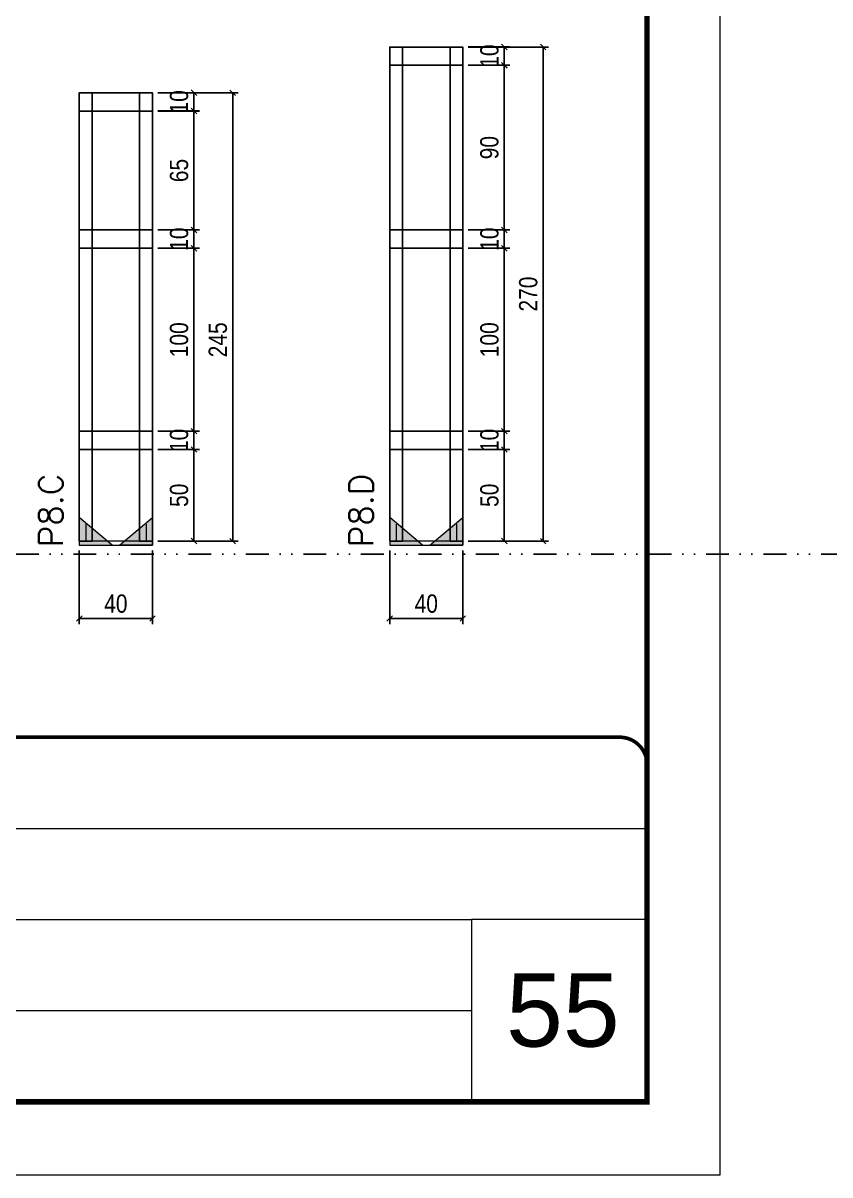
# Model space of a CAD drawing. Header units: millimetres. Extents: x 13777 to 27878, y -21631 to 6985.
# Drawn here: x 18687 to 19128, y -8997 to -8367 of the extents above; entities that cross this region are included whole.
import ezdxf

# ---------------------------------------------------------------- set-up
doc = ezdxf.new("R2010")
doc.units = ezdxf.units.MM
for name, pattern in [('CONTINUO', [0]), ('DASHED', [0.75, 0.5, -0.25]), ('DIVIDE2', [0.625, 0.25, -0.125, 0, -0.125, 0, -0.125]), ('HIDDEN', [0.375, 0.25, -0.125])]:
    doc.linetypes.add(name, pattern=pattern)
for name, color, linetype, lineweight in [('CARIMBO', 255, 'Continuous', 9), ('Folhas', 255, 'Continuous', 9), ('Madeira', 126, 'Continuous', 18), ('Sarr 2.2x7', 40, 'Continuous', 9), ('SARRAFO DE PRESSAO', 251, 'DASHED', 9), ('Texto Seção', 7, 'Continuous', 15)]:
    doc.layers.add(name, color=color, linetype=linetype, lineweight=lineweight)
for name, color, linetype in [('COTA', 241, 'Continuous'), ('Nível', 160, 'Continuous'), ('SARR_2.2x10', 60, 'Continuous'), ('SARR_7x7', 40, 'Continuous')]:
    doc.layers.add(name, color=color, linetype=linetype)
doc.styles.add('ARIAL', font='arial.ttf')
doc.styles.add('COTA TECNICA', font='techl___.ttf', dxfattribs={"height": 10})
doc.styles.add('REGUA-120', font='ROMANS.shx', dxfattribs={"height": 15})
doc.dimstyles.new('PAINEL', dxfattribs={"dimtxt": 10, "dimasz": 3, "dimexe": 3, "dimexo": 3, "dimgap": 3, "dimtad": 1, "dimdec": 1, "dimzin": 12, "dimdsep": 46, "dimtxsty": 'COTA TECNICA', "dimblk1": 'OBLIQUE', "dimblk2": 'OBLIQUE', "dimsah": 1, "dimcen": 0.9, "dimclrd": 4, "dimclre": 4, "dimclrt": 240, "dimadec": 1, "dimazin": 3, "dimtfac": 1, "dimtdec": 1, "dimtmove": 0, "dimatfit": 3, "dimfxl": 1, "dimtolj": 1, "dimtzin": 12, "dimarcsym": 0})

# ---------------------------------------------------------------- blocks, each defined once
blk = doc.blocks.new('9999999999')
at = {"color": 30, "linetype": 'CONTINUO'}
for p, q in [((98564.56, 34379.64), (99583.98, 34379.64)), ((98564.56, 34329.83), (99487.98, 34329.83)), ((99583.98, 34329.83), (99487.98, 34329.83)), ((99487.98, 34329.83), (99487.98, 34230.21)), ((98564.56, 34280.02), (99487.98, 34280.02))]:
    blk.add_line(p, q, dxfattribs=at)
at = {"color": 30, "linetype": 'CONTINUO', "const_width": 2}
blk.add_lwpolyline([(99583.98, 34230.21), (99583.98, 34414.45, 0.414214), (99568.98, 34429.45), (98228.98, 34429.45, 0.414214), (98213.98, 34414.45), (98213.98, 34245.21, 0.414214), (98228.98, 34230.21), (99583.98, 34230.21)], format="xyb", dxfattribs=at)
at = {"layer": 'Folhas'}
blk.add_lwpolyline([(98138.98, 34190.21), (99623.98, 34190.21), (99623.98, 35240.21), (98138.98, 35240.21)], close=True, dxfattribs=at)
at = {"layer": 'Folhas', "color": 30, "const_width": 3}
blk.add_lwpolyline([(98213.98, 34230.21), (99583.98, 34230.21), (99583.98, 35200.21), (98213.98, 35200.21)], close=True, dxfattribs=at)
blk = doc.blocks.new('_Oblique')
at = {"color": 0, "linetype": 'ByBlock', "lineweight": -2}
blk.add_line((-0.5, -0.5), (0.5, 0.5), dxfattribs=at)
blk = doc.blocks.new('*D2369')
at = {"layer": 'COTA', "color": 4, "lineweight": -2, "transparency": 16777216}
for p, q in [((18717.96, -8655.47), (18717.96, -8695.64)), ((18757.96, -8655.47), (18757.96, -8695.64)), ((18757.96, -8692.64), (18717.96, -8692.64))]:
    blk.add_line(p, q, dxfattribs=at)
at = {"layer": 'Defpoints', "color": 0, "transparency": 16777216}
for p in [(18717.96, -8652.47), (18757.96, -8652.47), (18717.96, -8692.64)]:
    blk.add_point(p, dxfattribs=at)
at = {"layer": 'COTA', "color": 4, "lineweight": -2, "transparency": 16777216, "xscale": 3, "yscale": 3, "zscale": 3, "rotation": 180}
blk.add_blockref('_Oblique', (18717.96, -8692.64), dxfattribs=at)
at = {"layer": 'COTA', "color": 4, "lineweight": -2, "transparency": 16777216, "xscale": 3, "yscale": 3, "zscale": 3}
blk.add_blockref('_Oblique', (18757.96, -8692.64), dxfattribs=at)
at = {"layer": 'COTA', "color": 240, "transparency": 16777216, "insert": (18737.96, -8684.54), "char_height": 10, "attachment_point": 5, "style": 'COTA TECNICA'}
blk.add_mtext('\\A1;40', dxfattribs=at)
blk = doc.blocks.new('*D2370')
at = {"layer": 'COTA', "color": 4, "lineweight": -2, "transparency": 16777216}
for p, q in [((18760.96, -8600.27), (18783.66, -8600.27)), ((18780.66, -8650.27), (18780.66, -8600.27)), ((18760.96, -8650.27), (18783.66, -8650.27))]:
    blk.add_line(p, q, dxfattribs=at)
at = {"layer": 'Defpoints', "color": 0, "transparency": 16777216}
for p in [(18757.96, -8600.27), (18780.66, -8600.27), (18757.96, -8650.27)]:
    blk.add_point(p, dxfattribs=at)
at = {"layer": 'COTA', "color": 4, "lineweight": -2, "transparency": 16777216, "xscale": 3, "yscale": 3, "zscale": 3}
for p, rotation in [((18780.66, -8600.27), 90), ((18780.66, -8650.27), 270)]:
    blk.add_blockref('_Oblique', p, dxfattribs=dict(at, rotation=rotation))
at = {"layer": 'COTA', "color": 240, "transparency": 16777216, "insert": (18772.55, -8625.27), "char_height": 10, "attachment_point": 5, "rotation": 90, "style": 'COTA TECNICA'}
blk.add_mtext('\\A1;50', dxfattribs=at)
blk = doc.blocks.new('*D2371')
at = {"layer": 'COTA', "color": 4, "lineweight": -2, "transparency": 16777216}
for p, q in [((18760.96, -8590.27), (18783.66, -8590.27)), ((18780.66, -8600.27), (18780.66, -8590.27)), ((18760.96, -8600.27), (18783.66, -8600.27))]:
    blk.add_line(p, q, dxfattribs=at)
at = {"layer": 'Defpoints', "color": 0, "transparency": 16777216}
for p in [(18757.96, -8590.27), (18780.66, -8590.27), (18757.96, -8600.27)]:
    blk.add_point(p, dxfattribs=at)
at = {"layer": 'COTA', "color": 4, "lineweight": -2, "transparency": 16777216, "xscale": 3, "yscale": 3, "zscale": 3}
for p, rotation in [((18780.66, -8590.27), 90), ((18780.66, -8600.27), 270)]:
    blk.add_blockref('_Oblique', p, dxfattribs=dict(at, rotation=rotation))
at = {"layer": 'COTA', "color": 240, "transparency": 16777216, "insert": (18772.56, -8595.27), "char_height": 10, "attachment_point": 5, "rotation": 90, "style": 'COTA TECNICA'}
blk.add_mtext('\\A1;10', dxfattribs=at)
blk = doc.blocks.new('*D2372')
at = {"layer": 'COTA', "color": 4, "lineweight": -2, "transparency": 16777216}
for p, q in [((18760.96, -8490.27), (18783.66, -8490.27)), ((18780.66, -8590.27), (18780.66, -8490.27)), ((18760.96, -8590.27), (18783.66, -8590.27))]:
    blk.add_line(p, q, dxfattribs=at)
at = {"layer": 'Defpoints', "color": 0, "transparency": 16777216}
for p in [(18757.96, -8490.27), (18780.66, -8490.27), (18757.96, -8590.27)]:
    blk.add_point(p, dxfattribs=at)
at = {"layer": 'COTA', "color": 4, "lineweight": -2, "transparency": 16777216, "xscale": 3, "yscale": 3, "zscale": 3}
for p, rotation in [((18780.66, -8490.27), 90), ((18780.66, -8590.27), 270)]:
    blk.add_blockref('_Oblique', p, dxfattribs=dict(at, rotation=rotation))
at = {"layer": 'COTA', "color": 240, "transparency": 16777216, "insert": (18772.56, -8540.27), "char_height": 10, "attachment_point": 5, "rotation": 90, "style": 'COTA TECNICA'}
blk.add_mtext('\\A1;100', dxfattribs=at)
blk = doc.blocks.new('*D2373')
at = {"layer": 'COTA', "color": 4, "lineweight": -2, "transparency": 16777216}
for p, q in [((18760.96, -8480.27), (18783.66, -8480.27)), ((18780.66, -8490.27), (18780.66, -8480.27)), ((18760.96, -8490.27), (18783.66, -8490.27))]:
    blk.add_line(p, q, dxfattribs=at)
at = {"layer": 'Defpoints', "color": 0, "transparency": 16777216}
for p in [(18757.96, -8480.27), (18780.66, -8480.27), (18757.96, -8490.27)]:
    blk.add_point(p, dxfattribs=at)
at = {"layer": 'COTA', "color": 4, "lineweight": -2, "transparency": 16777216, "xscale": 3, "yscale": 3, "zscale": 3}
for p, rotation in [((18780.66, -8480.27), 90), ((18780.66, -8490.27), 270)]:
    blk.add_blockref('_Oblique', p, dxfattribs=dict(at, rotation=rotation))
at = {"layer": 'COTA', "color": 240, "transparency": 16777216, "insert": (18772.56, -8485.27), "char_height": 10, "attachment_point": 5, "rotation": 90, "style": 'COTA TECNICA'}
blk.add_mtext('\\A1;10', dxfattribs=at)
blk = doc.blocks.new('*D2374')
at = {"layer": 'COTA', "color": 4, "lineweight": -2, "transparency": 16777216}
for p, q in [((18760.96, -8415.27), (18783.66, -8415.27)), ((18780.66, -8480.27), (18780.66, -8415.27)), ((18760.96, -8480.27), (18783.66, -8480.27))]:
    blk.add_line(p, q, dxfattribs=at)
at = {"layer": 'Defpoints', "color": 0, "transparency": 16777216}
for p in [(18757.96, -8415.27), (18780.66, -8415.27), (18757.96, -8480.27)]:
    blk.add_point(p, dxfattribs=at)
at = {"layer": 'COTA', "color": 4, "lineweight": -2, "transparency": 16777216, "xscale": 3, "yscale": 3, "zscale": 3}
for p, rotation in [((18780.66, -8415.27), 90), ((18780.66, -8480.27), 270)]:
    blk.add_blockref('_Oblique', p, dxfattribs=dict(at, rotation=rotation))
at = {"layer": 'COTA', "color": 240, "transparency": 16777216, "insert": (18772.55, -8447.77), "char_height": 10, "attachment_point": 5, "rotation": 90, "style": 'COTA TECNICA'}
blk.add_mtext('\\A1;65', dxfattribs=at)
blk = doc.blocks.new('*D2375')
at = {"layer": 'COTA', "color": 4, "lineweight": -2, "transparency": 16777216}
for p, q in [((18760.96, -8405.27), (18804.88, -8405.27)), ((18801.88, -8650.31), (18801.88, -8405.27)), ((18760.96, -8650.31), (18804.88, -8650.31))]:
    blk.add_line(p, q, dxfattribs=at)
at = {"layer": 'Defpoints', "color": 0, "transparency": 16777216}
for p in [(18757.96, -8405.27), (18801.88, -8405.27), (18757.96, -8650.31)]:
    blk.add_point(p, dxfattribs=at)
at = {"layer": 'COTA', "color": 4, "lineweight": -2, "transparency": 16777216, "xscale": 3, "yscale": 3, "zscale": 3}
for p, rotation in [((18801.88, -8405.27), 90), ((18801.88, -8650.31), 270)]:
    blk.add_blockref('_Oblique', p, dxfattribs=dict(at, rotation=rotation))
at = {"layer": 'COTA', "color": 240, "transparency": 16777216, "insert": (18793.77, -8540.29), "char_height": 10, "attachment_point": 5, "rotation": 90, "style": 'COTA TECNICA'}
blk.add_mtext('\\A1;245', dxfattribs=at)
blk = doc.blocks.new('*D2376')
at = {"layer": 'COTA', "color": 4, "lineweight": -2, "transparency": 16777216}
for p, q in [((18760.96, -8405.23), (18783.66, -8405.23)), ((18780.66, -8415.23), (18780.66, -8405.23)), ((18760.96, -8415.23), (18783.66, -8415.23))]:
    blk.add_line(p, q, dxfattribs=at)
at = {"layer": 'Defpoints', "color": 0, "transparency": 16777216}
for p in [(18757.96, -8405.23), (18780.66, -8405.23), (18757.96, -8415.23)]:
    blk.add_point(p, dxfattribs=at)
at = {"layer": 'COTA', "color": 4, "lineweight": -2, "transparency": 16777216, "xscale": 3, "yscale": 3, "zscale": 3}
for p, rotation in [((18780.66, -8405.23), 90), ((18780.66, -8415.23), 270)]:
    blk.add_blockref('_Oblique', p, dxfattribs=dict(at, rotation=rotation))
at = {"layer": 'COTA', "color": 240, "transparency": 16777216, "insert": (18772.56, -8410.23), "char_height": 10, "attachment_point": 5, "rotation": 90, "style": 'COTA TECNICA'}
blk.add_mtext('\\A1;10', dxfattribs=at)
blk = doc.blocks.new('*D2377')
at = {"layer": 'COTA', "color": 4, "lineweight": -2, "transparency": 16777216}
for p, q in [((18887.71, -8655.47), (18887.71, -8695.64)), ((18927.71, -8655.47), (18927.71, -8695.64)), ((18927.71, -8692.64), (18887.71, -8692.64))]:
    blk.add_line(p, q, dxfattribs=at)
at = {"layer": 'Defpoints', "color": 0, "transparency": 16777216}
for p in [(18887.71, -8652.47), (18927.71, -8652.47), (18887.71, -8692.64)]:
    blk.add_point(p, dxfattribs=at)
at = {"layer": 'COTA', "color": 4, "lineweight": -2, "transparency": 16777216, "xscale": 3, "yscale": 3, "zscale": 3, "rotation": 180}
blk.add_blockref('_Oblique', (18887.71, -8692.64), dxfattribs=at)
at = {"layer": 'COTA', "color": 4, "lineweight": -2, "transparency": 16777216, "xscale": 3, "yscale": 3, "zscale": 3}
blk.add_blockref('_Oblique', (18927.71, -8692.64), dxfattribs=at)
at = {"layer": 'COTA', "color": 240, "transparency": 16777216, "insert": (18907.71, -8684.54), "char_height": 10, "attachment_point": 5, "style": 'COTA TECNICA'}
blk.add_mtext('\\A1;40', dxfattribs=at)
blk = doc.blocks.new('*D2378')
at = {"layer": 'COTA', "color": 4, "lineweight": -2, "transparency": 16777216}
for p, q in [((18930.71, -8600.27), (18953.4, -8600.27)), ((18950.4, -8650.27), (18950.4, -8600.27)), ((18930.71, -8650.27), (18953.4, -8650.27))]:
    blk.add_line(p, q, dxfattribs=at)
at = {"layer": 'Defpoints', "color": 0, "transparency": 16777216}
for p in [(18927.71, -8600.27), (18950.4, -8600.27), (18927.71, -8650.27)]:
    blk.add_point(p, dxfattribs=at)
at = {"layer": 'COTA', "color": 4, "lineweight": -2, "transparency": 16777216, "xscale": 3, "yscale": 3, "zscale": 3}
for p, rotation in [((18950.4, -8600.27), 90), ((18950.4, -8650.27), 270)]:
    blk.add_blockref('_Oblique', p, dxfattribs=dict(at, rotation=rotation))
at = {"layer": 'COTA', "color": 240, "transparency": 16777216, "insert": (18942.29, -8625.27), "char_height": 10, "attachment_point": 5, "rotation": 90, "style": 'COTA TECNICA'}
blk.add_mtext('\\A1;50', dxfattribs=at)
blk = doc.blocks.new('*D2379')
at = {"layer": 'COTA', "color": 4, "lineweight": -2, "transparency": 16777216}
for p, q in [((18930.71, -8590.27), (18953.4, -8590.27)), ((18950.4, -8600.27), (18950.4, -8590.27)), ((18930.71, -8600.27), (18953.4, -8600.27))]:
    blk.add_line(p, q, dxfattribs=at)
at = {"layer": 'Defpoints', "color": 0, "transparency": 16777216}
for p in [(18927.71, -8590.27), (18950.4, -8590.27), (18927.71, -8600.27)]:
    blk.add_point(p, dxfattribs=at)
at = {"layer": 'COTA', "color": 4, "lineweight": -2, "transparency": 16777216, "xscale": 3, "yscale": 3, "zscale": 3}
for p, rotation in [((18950.4, -8590.27), 90), ((18950.4, -8600.27), 270)]:
    blk.add_blockref('_Oblique', p, dxfattribs=dict(at, rotation=rotation))
at = {"layer": 'COTA', "color": 240, "transparency": 16777216, "insert": (18942.3, -8595.27), "char_height": 10, "attachment_point": 5, "rotation": 90, "style": 'COTA TECNICA'}
blk.add_mtext('\\A1;10', dxfattribs=at)
blk = doc.blocks.new('*D2380')
at = {"layer": 'COTA', "color": 4, "lineweight": -2, "transparency": 16777216}
for p, q in [((18930.71, -8490.27), (18953.4, -8490.27)), ((18950.4, -8590.27), (18950.4, -8490.27)), ((18930.71, -8590.27), (18953.4, -8590.27))]:
    blk.add_line(p, q, dxfattribs=at)
at = {"layer": 'Defpoints', "color": 0, "transparency": 16777216}
for p in [(18927.71, -8490.27), (18950.4, -8490.27), (18927.71, -8590.27)]:
    blk.add_point(p, dxfattribs=at)
at = {"layer": 'COTA', "color": 4, "lineweight": -2, "transparency": 16777216, "xscale": 3, "yscale": 3, "zscale": 3}
for p, rotation in [((18950.4, -8490.27), 90), ((18950.4, -8590.27), 270)]:
    blk.add_blockref('_Oblique', p, dxfattribs=dict(at, rotation=rotation))
at = {"layer": 'COTA', "color": 240, "transparency": 16777216, "insert": (18942.3, -8540.27), "char_height": 10, "attachment_point": 5, "rotation": 90, "style": 'COTA TECNICA'}
blk.add_mtext('\\A1;100', dxfattribs=at)
blk = doc.blocks.new('*D2381')
at = {"layer": 'COTA', "color": 4, "lineweight": -2, "transparency": 16777216}
for p, q in [((18930.71, -8480.27), (18953.4, -8480.27)), ((18950.4, -8490.27), (18950.4, -8480.27)), ((18930.71, -8490.27), (18953.4, -8490.27))]:
    blk.add_line(p, q, dxfattribs=at)
at = {"layer": 'Defpoints', "color": 0, "transparency": 16777216}
for p in [(18927.71, -8480.27), (18950.4, -8480.27), (18927.71, -8490.27)]:
    blk.add_point(p, dxfattribs=at)
at = {"layer": 'COTA', "color": 4, "lineweight": -2, "transparency": 16777216, "xscale": 3, "yscale": 3, "zscale": 3}
for p, rotation in [((18950.4, -8480.27), 90), ((18950.4, -8490.27), 270)]:
    blk.add_blockref('_Oblique', p, dxfattribs=dict(at, rotation=rotation))
at = {"layer": 'COTA', "color": 240, "transparency": 16777216, "insert": (18942.3, -8485.27), "char_height": 10, "attachment_point": 5, "rotation": 90, "style": 'COTA TECNICA'}
blk.add_mtext('\\A1;10', dxfattribs=at)
blk = doc.blocks.new('*D2382')
at = {"layer": 'COTA', "color": 4, "lineweight": -2, "transparency": 16777216}
for p, q in [((18930.71, -8390.27), (18953.4, -8390.27)), ((18950.4, -8480.27), (18950.4, -8390.27)), ((18930.71, -8480.27), (18953.4, -8480.27))]:
    blk.add_line(p, q, dxfattribs=at)
at = {"layer": 'Defpoints', "color": 0, "transparency": 16777216}
for p in [(18927.71, -8390.27), (18950.4, -8390.27), (18927.71, -8480.27)]:
    blk.add_point(p, dxfattribs=at)
at = {"layer": 'COTA', "color": 4, "lineweight": -2, "transparency": 16777216, "xscale": 3, "yscale": 3, "zscale": 3}
for p, rotation in [((18950.4, -8390.27), 90), ((18950.4, -8480.27), 270)]:
    blk.add_blockref('_Oblique', p, dxfattribs=dict(at, rotation=rotation))
at = {"layer": 'COTA', "color": 240, "transparency": 16777216, "insert": (18942.27, -8435.27), "char_height": 10, "attachment_point": 5, "rotation": 90, "style": 'COTA TECNICA'}
blk.add_mtext('\\A1;90', dxfattribs=at)
blk = doc.blocks.new('*D2383')
at = {"layer": 'COTA', "color": 4, "lineweight": -2, "transparency": 16777216}
for p, q in [((18930.71, -8380.27), (18974.62, -8380.27)), ((18971.62, -8650.31), (18971.62, -8380.27)), ((18930.71, -8650.31), (18974.62, -8650.31))]:
    blk.add_line(p, q, dxfattribs=at)
at = {"layer": 'Defpoints', "color": 0, "transparency": 16777216}
for p in [(18927.71, -8380.27), (18971.62, -8380.27), (18927.71, -8650.31)]:
    blk.add_point(p, dxfattribs=at)
at = {"layer": 'COTA', "color": 4, "lineweight": -2, "transparency": 16777216, "xscale": 3, "yscale": 3, "zscale": 3}
for p, rotation in [((18971.62, -8380.27), 90), ((18971.62, -8650.31), 270)]:
    blk.add_blockref('_Oblique', p, dxfattribs=dict(at, rotation=rotation))
at = {"layer": 'COTA', "color": 240, "transparency": 16777216, "insert": (18963.52, -8515.29), "char_height": 10, "attachment_point": 5, "rotation": 90, "style": 'COTA TECNICA'}
blk.add_mtext('\\A1;270', dxfattribs=at)
blk = doc.blocks.new('*D2384')
at = {"layer": 'COTA', "color": 4, "lineweight": -2, "transparency": 16777216}
for p, q in [((18930.7, -8380.23), (18953.4, -8380.23)), ((18950.4, -8390.23), (18950.4, -8380.23)), ((18930.7, -8390.23), (18953.4, -8390.23))]:
    blk.add_line(p, q, dxfattribs=at)
at = {"layer": 'Defpoints', "color": 0, "transparency": 16777216}
for p in [(18927.7, -8380.23), (18950.4, -8380.23), (18927.7, -8390.23)]:
    blk.add_point(p, dxfattribs=at)
at = {"layer": 'COTA', "color": 4, "lineweight": -2, "transparency": 16777216, "xscale": 3, "yscale": 3, "zscale": 3}
for p, rotation in [((18950.4, -8380.23), 90), ((18950.4, -8390.23), 270)]:
    blk.add_blockref('_Oblique', p, dxfattribs=dict(at, rotation=rotation))
at = {"layer": 'COTA', "color": 240, "transparency": 16777216, "insert": (18942.3, -8385.23), "char_height": 10, "attachment_point": 5, "rotation": 90, "style": 'COTA TECNICA'}
blk.add_mtext('\\A1;10', dxfattribs=at)

msp = doc.modelspace()

# ---------------------------------------------------------------- hatches: boundary and pattern name
at = {"layer": 'Madeira'}
h = msp.add_hatch(color=252, dxfattribs=at)
h.dxf.hatch_style = 2
h.paths.add_polyline_path([(18717.96, -8637.47), (18717.96, -8652.47), (18735.96, -8652.47)])
h = msp.add_hatch(color=252, dxfattribs=at)
h.dxf.hatch_style = 2
h.paths.add_polyline_path([(18757.96, -8637.47), (18757.96, -8652.47), (18739.96, -8652.47)])
h = msp.add_hatch(color=252, dxfattribs=at)
h.dxf.hatch_style = 2
h.paths.add_polyline_path([(18887.71, -8637.47), (18887.71, -8652.47), (18905.71, -8652.47)])
h = msp.add_hatch(color=252, dxfattribs=at)
h.dxf.hatch_style = 2
h.paths.add_polyline_path([(18927.71, -8637.47), (18927.71, -8652.47), (18909.71, -8652.47)])

# ---------------------------------------------------------------- linework, layer by layer
at = {"layer": 'Madeira', "color": 1, "linetype": 'HIDDEN'}
for p, q in [((18721.46, -8640.97), (18721.46, -8650.27)), ((18721.46, -8640.97), (18721.46, -8650.27)), ((18754.46, -8640.97), (18754.46, -8650.27)), ((18754.46, -8640.97), (18754.46, -8650.27)), ((18891.21, -8640.97), (18891.21, -8650.27)), ((18891.21, -8640.97), (18891.21, -8650.27)), ((18924.21, -8640.97), (18924.21, -8650.27)), ((18924.21, -8640.97), (18924.21, -8650.27))]:
    msp.add_line(p, q, dxfattribs=at)
at = {"layer": 'Madeira'}
for p, q in [((18717.96, -8650.27), (18717.96, -8652.47)), ((18717.96, -8650.27), (18717.96, -8652.47)), ((18717.96, -8650.27), (18717.96, -8652.47)), ((18887.71, -8650.27), (18887.71, -8652.47)), ((18887.71, -8650.27), (18887.71, -8652.47)), ((18887.71, -8650.27), (18887.71, -8652.47))]:
    msp.add_line(p, q, dxfattribs=at)
at = {"layer": 'Madeira', "color": 0}
for points in [[(18717.96, -8637.47), (18717.96, -8652.47), (18735.96, -8652.47), (18717.96, -8637.47)], [(18757.96, -8637.47), (18757.96, -8652.47), (18739.96, -8652.47), (18757.96, -8637.47)], [(18887.71, -8637.47), (18887.71, -8652.47), (18905.71, -8652.47), (18887.71, -8637.47)], [(18927.71, -8637.47), (18927.71, -8652.47), (18909.71, -8652.47), (18927.71, -8637.47)]]:
    msp.add_lwpolyline(points, dxfattribs=at)
at = {"layer": 'Nível', "color": 4, "linetype": 'DIVIDE2', "ltscale": 50}
msp.add_line((13777.11, -8657.47), (21531.15, -8657.47), dxfattribs=at)
at = {"layer": 'Sarr 2.2x7'}
for points in [[(18757.96, -8650.27), (18717.96, -8650.27), (18717.96, -8652.47), (18757.96, -8652.47)], [(18757.96, -8650.27), (18717.96, -8650.27), (18717.96, -8652.47), (18757.96, -8652.47)], [(18927.71, -8650.27), (18887.71, -8650.27), (18887.71, -8652.47), (18927.71, -8652.47)], [(18927.71, -8650.27), (18887.71, -8650.27), (18887.71, -8652.47), (18927.71, -8652.47)]]:
    msp.add_lwpolyline(points, close=True, dxfattribs=at)
at = {"layer": 'SARR_2.2x10'}
for points in [[(18887.71, -8380.27), (18927.71, -8380.27), (18927.71, -8390.27), (18887.71, -8390.27)], [(18717.96, -8405.27), (18757.96, -8405.27), (18757.96, -8415.27), (18717.96, -8415.27)], [(18717.96, -8480.27), (18757.96, -8480.27), (18757.96, -8490.27), (18717.96, -8490.27)], [(18887.71, -8480.27), (18927.71, -8480.27), (18927.71, -8490.27), (18887.71, -8490.27)], [(18717.96, -8590.27), (18757.96, -8590.27), (18757.96, -8600.27), (18717.96, -8600.27)], [(18887.71, -8590.27), (18927.71, -8590.27), (18927.71, -8600.27), (18887.71, -8600.27)]]:
    msp.add_lwpolyline(points, close=True, dxfattribs=at)
at = {"layer": 'SARR_7x7'}
for points in [[(18887.71, -8650.27), (18894.71, -8650.27), (18894.71, -8380.27), (18887.71, -8380.27)], [(18920.71, -8650.27), (18927.71, -8650.27), (18927.71, -8380.27), (18920.71, -8380.27)], [(18717.96, -8650.27), (18724.96, -8650.27), (18724.96, -8405.27), (18717.96, -8405.27)], [(18750.96, -8650.27), (18757.96, -8650.27), (18757.96, -8405.27), (18750.96, -8405.27)]]:
    msp.add_lwpolyline(points, close=True, dxfattribs=at)

# ---------------------------------------------------------------- block references
at = {"layer": 'SARRAFO DE PRESSAO', "color": 6, "linetype": 'ByBlock'}
msp.add_blockref('9999999999', (-80555.51, -43186.95), dxfattribs=at)

# ---------------------------------------------------------------- texts
at = {"layer": 'CARIMBO', "style": 'ARIAL'}
msp.add_text('55', height=40, dxfattribs=at).set_placement((18951.33, -8926.61))
at = {"layer": 'Texto Seção', "style": 'REGUA-120'}
for s, p in [('P8.C', (18708.89, -8653.58)), ('P8.D', (18878.63, -8653.58))]:
    msp.add_text(s, height=13, rotation=90, dxfattribs=at).set_placement(p)

# ---------------------------------------------------------------- dimensions: what is measured, and where the dimension line sits
at = {"layer": 'COTA'}
for base, p1, p2, picture, middle in [((18950.4, -8380.23), (18927.7, -8390.23), (18927.7, -8380.23), '*D2384', (18950.4, -8385.23)), ((18971.62, -8380.27), (18927.71, -8650.31), (18927.71, -8380.27), '*D2383', (18971.62, -8515.29)), ((18780.66, -8405.23), (18757.96, -8415.23), (18757.96, -8405.23), '*D2376', (18780.66, -8410.23)), ((18801.88, -8405.27), (18757.96, -8650.31), (18757.96, -8405.27), '*D2375', (18801.88, -8540.29)), ((18780.66, -8480.27), (18757.96, -8490.27), (18757.96, -8480.27), '*D2373', (18780.66, -8485.27)), ((18950.4, -8480.27), (18927.71, -8490.27), (18927.71, -8480.27), '*D2381', (18950.4, -8485.27)), ((18780.66, -8590.27), (18757.96, -8600.27), (18757.96, -8590.27), '*D2371', (18780.66, -8595.27)), ((18950.4, -8590.27), (18927.71, -8600.27), (18927.71, -8590.27), '*D2379', (18950.4, -8595.27))]:
    dim = msp.add_linear_dim(base=base, p1=p1, p2=p2, angle=90, dimstyle='PAINEL', override={"dimtmove": 1}, dxfattribs=at)
    dim.commit()
    dim.dimension.update_dxf_attribs({"geometry": picture, "text_midpoint": middle, "dimtype": 160})
for base, p1, p2, angle, picture, middle in [((18950.4, -8390.27), (18927.71, -8480.27), (18927.71, -8390.27), 90, '*D2382', (18942.27, -8435.27)), ((18780.66, -8415.27), (18757.96, -8480.27), (18757.96, -8415.27), 90, '*D2374', (18772.55, -8447.77)), ((18780.66, -8490.27), (18757.96, -8590.27), (18757.96, -8490.27), 90, '*D2372', (18772.56, -8540.27)), ((18950.4, -8490.27), (18927.71, -8590.27), (18927.71, -8490.27), 90, '*D2380', (18942.3, -8540.27)), ((18780.66, -8600.27), (18757.96, -8650.27), (18757.96, -8600.27), 90, '*D2370', (18772.55, -8625.27)), ((18950.4, -8600.27), (18927.71, -8650.27), (18927.71, -8600.27), 90, '*D2378', (18942.29, -8625.27)), ((18717.96, -8692.64), (18757.96, -8652.47), (18717.96, -8652.47), 180, '*D2369', (18737.96, -8684.54)), ((18887.71, -8692.64), (18927.71, -8652.47), (18887.71, -8652.47), 180, '*D2377', (18907.71, -8684.54))]:
    dim = msp.add_linear_dim(base=base, p1=p1, p2=p2, angle=angle, dimstyle='PAINEL', override={"dimtmove": 1}, dxfattribs=at)
    dim.commit()
    dim.dimension.update_dxf_attribs({"geometry": picture, "text_midpoint": middle})

doc.saveas('drawing.dxf')
